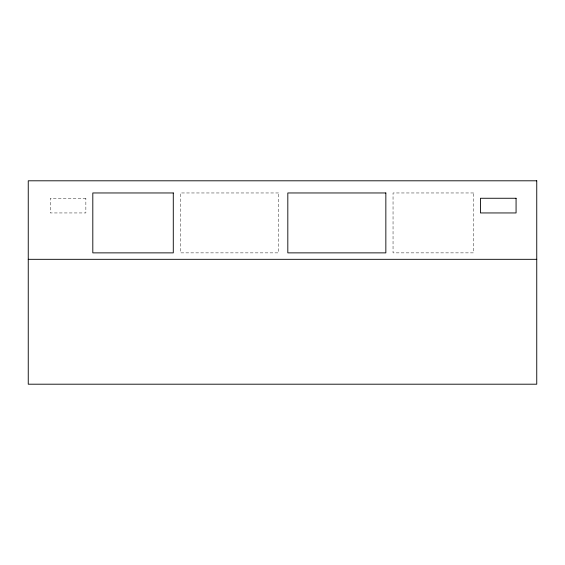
<?xml version="1.0" encoding="UTF-8"?>
<svg xmlns="http://www.w3.org/2000/svg" width="565" height="565" viewBox="0 0 565 565"><rect width="100%" height="100%" fill="white"/><g stroke="black" fill="none" stroke-linecap="round" stroke-linejoin="round"><path stroke-width="0.42" stroke-dasharray="2.83 2.12" d="M278.51 192.962L180.482 192.962L180.482 252.873L278.51 252.873L278.51 192.962M473.519 192.962L393.042 192.962L393.042 252.873L473.519 252.873L473.519 192.962M85.866 198.259L50.257 198.259L50.257 212.948L85.866 212.948L85.866 198.259"/><path stroke-width="0.85" d="M28.25 259.321L536.75 259.321M536.75 180.8L28.25 180.8L28.25 384.2L536.75 384.2L536.75 180.8M173.286 192.962L92.808 192.962L92.808 252.873L173.286 252.873L173.286 192.962M385.846 192.962L287.818 192.962L287.818 252.873L385.846 252.873L385.846 192.962M516.071 198.259L480.462 198.259L480.462 212.948L516.071 212.948L516.071 198.259"/></g></svg>
